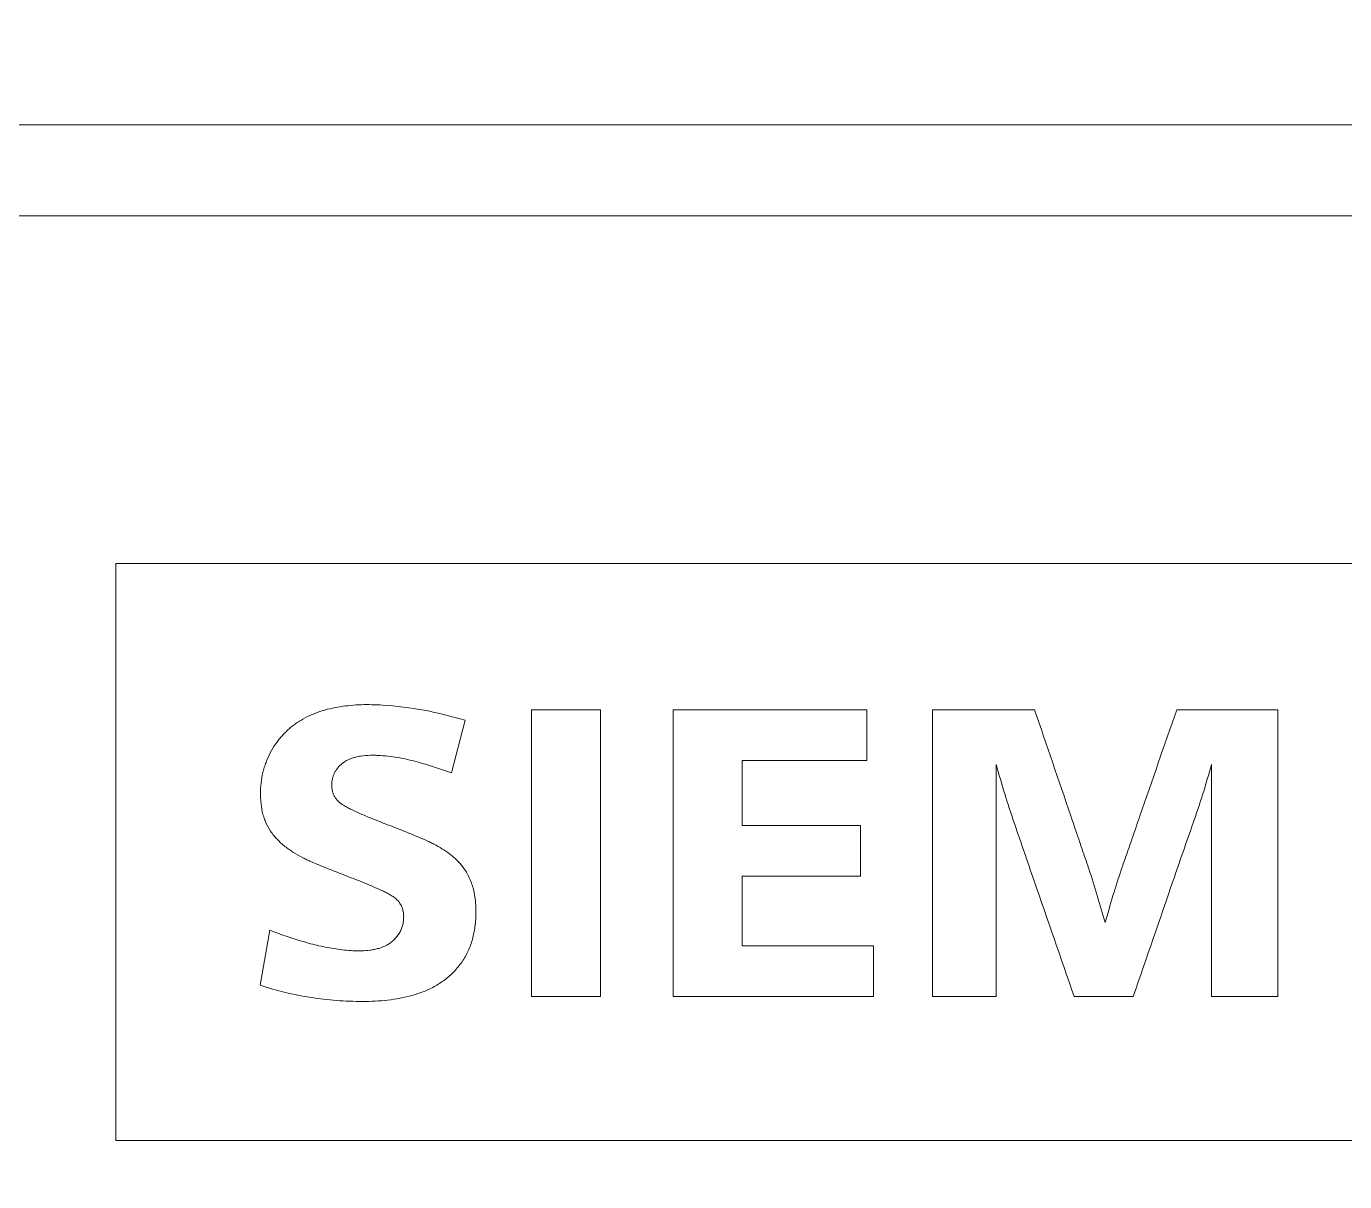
# Model space of a CAD drawing. Header units: millimetres. Extents: x 41350 to 54029, y 25852 to 34717.
# Drawn here: x 46887.43 to 46897.94, y 33549.63 to 33558.84 of the extents above; entities that cross this region are included whole.
import ezdxf

# ---------------------------------------------------------------- set-up
doc = ezdxf.new("R2010")
doc.units = ezdxf.units.MM
doc.set_wipeout_variables(frame=1)
doc.layers.add('! NO PLOT !', color=7, linetype='Continuous', true_color=0xff75dd, plot=False)
doc.layers.add('004-PI-DIN Šina', color=3, linetype='Continuous')
doc.layers.add('SI-ORMAR-Oprema', color=30, linetype='Continuous', lineweight=5)

# ---------------------------------------------------------------- blocks, each defined once
blk = doc.blocks.new('*U554')
at = {"layer": '004-PI-DIN Šina'}
for p, q in [((45.323, 57.85), (-241.3, 57.85)), ((45.323, 57.789), (-241.3, 57.789))]:
    blk.add_line(p, q, dxfattribs=at)
blk = doc.blocks.new('6ES7513-1AM03-0AB0')
blk.add_wipeout([(-17.4, 66.85), (17.4, 66.85), (17.4, -80.15), (-17.4, -80.15)]).dxf.layer = 'SI-ORMAR-Oprema'
at = {"layer": 'SI-ORMAR-Oprema', "linetype": 'Continuous'}
for p, q in [((12.4, 56.85), (-12.4, 56.85)), ((12.5, 56.125), (-12.5, 56.125)), ((-8.65, 53.352), (-8.65, 48.75)), ((8.65, 53.352), (-8.65, 53.352)), ((-5.335, 52.186), (-5.335, 49.9)), ((-4.785, 52.186), (-5.335, 52.186)), ((-4.785, 49.9), (-4.785, 52.186)), ((-4.207, 52.186), (-4.207, 49.9)), ((-2.663, 52.186), (-4.207, 52.186)), ((-2.663, 51.782), (-2.663, 52.186)), ((-2.141, 52.186), (-2.141, 49.9)), ((-1.327, 52.186), (-2.141, 52.186)), ((0.611, 52.186), (-0.194, 52.186)), ((0.611, 49.9), (0.611, 52.186)), ((-5.975, 51.683), (-5.865, 52.102)), ((-3.658, 51.262), (-3.658, 51.782)), ((-3.658, 51.782), (-2.663, 51.782)), ((-1.633, 49.9), (-1.633, 51.75)), ((0.083, 51.75), (0.083, 49.9)), ((-2.713, 51.262), (-3.658, 51.262)), ((-2.713, 50.859), (-2.713, 51.262)), ((-3.658, 50.304), (-3.658, 50.859)), ((-3.658, 50.859), (-2.713, 50.859)), ((-7.421, 50.428), (-7.5, 49.989)), ((-2.61, 50.304), (-3.658, 50.304)), ((-2.61, 49.9), (-2.61, 50.304)), ((-5.335, 49.9), (-4.785, 49.9)), ((-4.207, 49.9), (-2.61, 49.9)), ((-2.141, 49.9), (-1.633, 49.9)), ((-1.012, 49.9), (-0.54, 49.9)), ((0.083, 49.9), (0.611, 49.9)), ((-8.65, 48.75), (8.65, 48.75))]:
    blk.add_line(p, q, dxfattribs=at)
for points, knots in [([(-5.865, 52.102), (-5.973, 52.134), (-6.081, 52.161), (-6.301, 52.202), (-6.412, 52.217), (-6.552, 52.225), (-6.58, 52.226), (-6.637, 52.227), (-6.665, 52.227), (-6.749, 52.224), (-6.805, 52.219), (-6.888, 52.206), (-6.916, 52.201), (-6.971, 52.188), (-6.998, 52.18), (-7.077, 52.153), (-7.128, 52.13), (-7.188, 52.094), (-7.2, 52.086), (-7.223, 52.07), (-7.257, 52.045), (-7.288, 52.016), (-7.327, 51.976), (-7.345, 51.955), (-7.379, 51.909), (-7.41, 51.862), (-7.44, 51.799), (-7.455, 51.76), (-7.464, 51.733), (-7.468, 51.719), (-7.487, 51.652), (-7.494, 51.596), (-7.497, 51.526), (-7.497, 51.512), (-7.496, 51.484), (-7.495, 51.47), (-7.492, 51.428), (-7.488, 51.4), (-7.479, 51.359), (-7.475, 51.346), (-7.466, 51.319), (-7.462, 51.305), (-7.445, 51.266), (-7.432, 51.242), (-7.409, 51.207), (-7.4, 51.195), (-7.382, 51.173), (-7.373, 51.163), (-7.344, 51.132), (-7.323, 51.113), (-7.29, 51.087), (-7.278, 51.079), (-7.255, 51.063), (-7.244, 51.055), (-7.208, 51.032), (-7.183, 51.018), (-7.158, 51.005)], [0, 0, 0, 0, 0.125, 0.125, 0.25, 0.25, 0.28125, 0.28125, 0.3125, 0.3125, 0.375, 0.375, 0.40625, 0.40625, 0.4375, 0.4375, 0.5, 0.5, 0.515625, 0.515625, 0.53125, 0.5625, 0.5625, 0.59375, 0.59375, 0.625, 0.65625, 0.671875, 0.671875, 0.6875, 0.6875, 0.75, 0.75, 0.765625, 0.765625, 0.78125, 0.78125, 0.8125, 0.8125, 0.828125, 0.828125, 0.84375, 0.84375, 0.875, 0.875, 0.890625, 0.890625, 0.90625, 0.90625, 0.9375, 0.9375, 0.953125, 0.953125, 0.96875, 0.96875, 1, 1, 1, 1]), ([(-0.764, 50.489), (-0.785, 50.561), (-0.805, 50.632), (-0.848, 50.775), (-0.87, 50.846), (-0.9, 50.934), (-0.906, 50.952), (-0.918, 50.987), (-0.936, 51.04), (-0.978, 51.164), (-1.11, 51.551), (-1.23, 51.904), (-1.327, 52.186)], [0, 0, 0, 0, 0.125, 0.125, 0.25, 0.25, 0.28125, 0.28125, 0.3125, 0.375, 0.5, 1, 1, 1, 1]), ([(-0.194, 52.186), (-0.292, 51.904), (-0.413, 51.551), (-0.548, 51.164), (-0.59, 51.04), (-0.615, 50.97), (-0.627, 50.934), (-0.657, 50.846), (-0.68, 50.775), (-0.723, 50.632), (-0.744, 50.561), (-0.764, 50.489)], [0, 0, 0, 0, 0.5, 0.625, 0.6875, 0.71875, 0.75, 0.75, 0.875, 0.875, 1, 1, 1, 1]), ([(-6.844, 51.758), (-6.823, 51.775), (-6.8, 51.787), (-6.763, 51.802), (-6.75, 51.805), (-6.724, 51.812), (-6.711, 51.814), (-6.672, 51.821), (-6.646, 51.822), (-6.606, 51.823), (-6.593, 51.823), (-6.567, 51.822), (-6.527, 51.82), (-6.487, 51.817), (-6.435, 51.81), (-6.409, 51.806), (-6.331, 51.792), (-6.279, 51.779), (-6.228, 51.765)], [0, 0, 0, 0, 0.125, 0.125, 0.1875, 0.1875, 0.25, 0.25, 0.375, 0.375, 0.4375, 0.4375, 0.5, 0.625, 0.625, 0.75, 0.75, 1, 1, 1, 1]), ([(-6.836, 51.424), (-6.85, 51.433), (-6.863, 51.443), (-6.88, 51.46), (-6.886, 51.466), (-6.896, 51.479), (-6.901, 51.485), (-6.909, 51.5), (-6.913, 51.507), (-6.919, 51.522), (-6.922, 51.53), (-6.927, 51.554), (-6.929, 51.571), (-6.928, 51.604), (-6.926, 51.62), (-6.921, 51.644), (-6.919, 51.652), (-6.913, 51.667), (-6.907, 51.682), (-6.898, 51.697), (-6.889, 51.71), (-6.885, 51.717), (-6.869, 51.736), (-6.857, 51.748), (-6.844, 51.758)], [0, 0, 0, 0, 0.125, 0.125, 0.1875, 0.1875, 0.25, 0.25, 0.3125, 0.3125, 0.375, 0.375, 0.5, 0.5, 0.625, 0.625, 0.6875, 0.6875, 0.75, 0.8125, 0.8125, 0.875, 0.875, 1, 1, 1, 1]), ([(-6.228, 51.765), (-6.207, 51.759), (-6.185, 51.753), (-6.143, 51.739), (-6.122, 51.733), (-6.059, 51.712), (-6.017, 51.697), (-5.975, 51.683)], [0, 0, 0, 0, 0.25, 0.25, 0.5, 0.5, 1, 1, 1, 1]), ([(-1.633, 51.75), (-1.611, 51.672), (-1.588, 51.594), (-1.541, 51.439), (-1.516, 51.361), (-1.476, 51.246), (-1.463, 51.207), (-1.436, 51.131), (-1.397, 51.015), (-1.251, 50.592), (-1.118, 50.208), (-1.012, 49.9)], [0, 0, 0, 0, 0.125, 0.125, 0.25, 0.25, 0.3125, 0.3125, 0.375, 0.5, 1, 1, 1, 1]), ([(-0.54, 49.9), (-0.434, 50.208), (-0.328, 50.516), (-0.169, 50.977), (-0.116, 51.131), (-0.055, 51.304), (-0.049, 51.323), (-0.036, 51.361), (-0.016, 51.419), (0.028, 51.555), (0.062, 51.672), (0.083, 51.75)], [0, 0, 0, 0, 0.5, 0.5, 0.75, 0.75, 0.78125, 0.78125, 0.8125, 0.875, 1, 1, 1, 1]), ([(-5.838, 50.858), (-5.859, 50.902), (-5.887, 50.941), (-5.93, 50.985), (-5.939, 50.994), (-5.957, 51.01), (-5.966, 51.018), (-5.994, 51.041), (-6.014, 51.055), (-6.055, 51.081), (-6.075, 51.094), (-6.108, 51.111), (-6.119, 51.117), (-6.14, 51.128), (-6.151, 51.133), (-6.185, 51.148), (-6.207, 51.158), (-6.252, 51.177), (-6.275, 51.186), (-6.342, 51.214), (-6.388, 51.232), (-6.456, 51.259), (-6.479, 51.267), (-6.524, 51.285), (-6.547, 51.294), (-6.615, 51.321), (-6.66, 51.339), (-6.727, 51.368), (-6.749, 51.379), (-6.782, 51.395), (-6.793, 51.4), (-6.815, 51.412), (-6.825, 51.418), (-6.836, 51.424)], [0, 0, 0, 0, 0.125, 0.125, 0.15625, 0.15625, 0.1875, 0.1875, 0.25, 0.25, 0.3125, 0.3125, 0.34375, 0.34375, 0.375, 0.375, 0.4375, 0.4375, 0.5, 0.5, 0.625, 0.625, 0.6875, 0.6875, 0.75, 0.75, 0.875, 0.875, 0.9375, 0.9375, 0.96875, 0.96875, 1, 1, 1, 1]), ([(-7.158, 51.005), (-7.147, 51), (-7.137, 50.995), (-7.116, 50.985), (-7.105, 50.98), (-7.073, 50.966), (-7.009, 50.939), (-6.945, 50.913), (-6.88, 50.888), (-6.858, 50.879), (-6.815, 50.863), (-6.794, 50.854), (-6.729, 50.829), (-6.686, 50.812), (-6.621, 50.785), (-6.6, 50.776), (-6.558, 50.758), (-6.537, 50.748), (-6.505, 50.733), (-6.495, 50.727), (-6.474, 50.717), (-6.464, 50.711), (-6.444, 50.699), (-6.435, 50.693), (-6.416, 50.678), (-6.408, 50.67), (-6.396, 50.658), (-6.393, 50.653), (-6.386, 50.644), (-6.383, 50.639), (-6.374, 50.624), (-6.369, 50.613), (-6.362, 50.591), (-6.359, 50.58), (-6.356, 50.557), (-6.355, 50.546), (-6.355, 50.523), (-6.356, 50.511), (-6.359, 50.488), (-6.361, 50.477), (-6.367, 50.455), (-6.371, 50.444), (-6.38, 50.423), (-6.39, 50.402), (-6.404, 50.383), (-6.418, 50.366), (-6.426, 50.357), (-6.443, 50.341), (-6.452, 50.334), (-6.47, 50.32), (-6.48, 50.314), (-6.511, 50.298), (-6.532, 50.289), (-6.565, 50.28), (-6.577, 50.277), (-6.599, 50.272), (-6.611, 50.27), (-6.668, 50.263), (-6.714, 50.262), (-6.782, 50.265), (-6.805, 50.267), (-6.851, 50.272), (-6.873, 50.275), (-6.941, 50.285), (-6.986, 50.294), (-7.075, 50.314), (-7.119, 50.326), (-7.25, 50.364), (-7.336, 50.395), (-7.421, 50.428)], [0, 0, 0, 0, 0.015625, 0.015625, 0.03125, 0.03125, 0.0625, 0.125, 0.125, 0.15625, 0.15625, 0.1875, 0.1875, 0.25, 0.25, 0.28125, 0.28125, 0.3125, 0.3125, 0.328125, 0.328125, 0.34375, 0.34375, 0.359375, 0.359375, 0.375, 0.375, 0.382813, 0.382813, 0.390625, 0.390625, 0.40625, 0.40625, 0.421875, 0.421875, 0.4375, 0.4375, 0.453125, 0.453125, 0.46875, 0.46875, 0.484375, 0.484375, 0.5, 0.515625, 0.515625, 0.53125, 0.53125, 0.546875, 0.546875, 0.5625, 0.5625, 0.59375, 0.59375, 0.609375, 0.609375, 0.625, 0.625, 0.6875, 0.6875, 0.71875, 0.71875, 0.75, 0.75, 0.8125, 0.8125, 0.875, 0.875, 1, 1, 1, 1]), ([(-6.683, 49.86), (-6.616, 49.86), (-6.549, 49.863), (-6.417, 49.878), (-6.351, 49.89), (-6.27, 49.913), (-6.254, 49.918), (-6.222, 49.929), (-6.207, 49.934), (-6.16, 49.953), (-6.13, 49.968), (-6.087, 49.992), (-6.072, 50.001), (-6.044, 50.02), (-6.031, 50.03), (-5.991, 50.061), (-5.967, 50.083), (-5.933, 50.12), (-5.922, 50.133), (-5.902, 50.159), (-5.892, 50.173), (-5.864, 50.215), (-5.833, 50.274), (-5.812, 50.337), (-5.799, 50.386), (-5.796, 50.402), (-5.79, 50.435), (-5.787, 50.451), (-5.781, 50.501), (-5.779, 50.534), (-5.779, 50.584), (-5.779, 50.6), (-5.781, 50.633), (-5.782, 50.65), (-5.787, 50.7), (-5.794, 50.733), (-5.811, 50.797), (-5.823, 50.828), (-5.838, 50.858)], [0, 0, 0, 0, 0.125, 0.125, 0.25, 0.25, 0.28125, 0.28125, 0.3125, 0.3125, 0.375, 0.375, 0.40625, 0.40625, 0.4375, 0.4375, 0.5, 0.5, 0.53125, 0.53125, 0.5625, 0.5625, 0.625, 0.6875, 0.6875, 0.71875, 0.71875, 0.75, 0.75, 0.8125, 0.8125, 0.84375, 0.84375, 0.875, 0.875, 0.9375, 0.9375, 1, 1, 1, 1]), ([(-7.5, 49.989), (-7.434, 49.967), (-7.368, 49.948), (-7.233, 49.915), (-7.165, 49.902), (-7.028, 49.881), (-6.959, 49.873), (-6.821, 49.862), (-6.752, 49.86), (-6.683, 49.86)], [0, 0, 0, 0, 0.25, 0.25, 0.5, 0.5, 0.75, 0.75, 1, 1, 1, 1])]:
    blk.add_open_spline(points, degree=3, knots=knots, dxfattribs=at)

msp = doc.modelspace()

# ---------------------------------------------------------------- block references
at = {"layer": '! NO PLOT !'}
msp.add_blockref('*U554', (47115.697, 33496.678), dxfattribs=at)

# ---------------------------------------------------------------- next in the draw order: block references
msp.add_blockref('6ES7513-1AM03-0AB0', (46896.795, 33501.208), dxfattribs=at)

doc.saveas('drawing.dxf')
